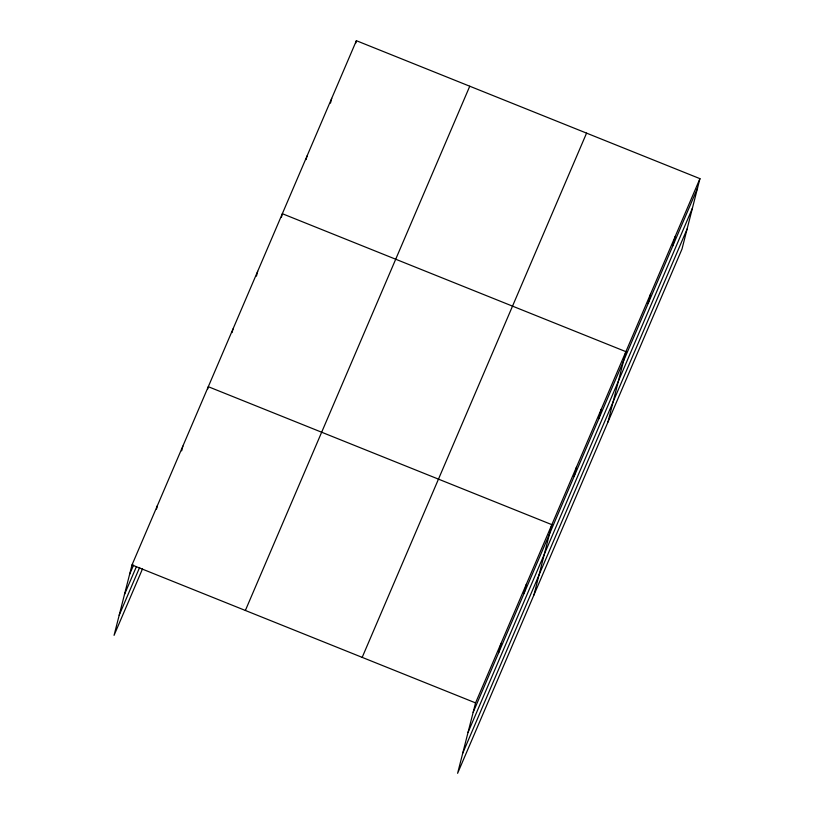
<?xml version="1.0" encoding="UTF-8"?>
<svg xmlns="http://www.w3.org/2000/svg" width="814" height="814" viewBox="0 0 814 814"><rect width="100%" height="100%" fill="white"/><g stroke="black" fill="none" stroke-linecap="round" stroke-linejoin="round"><path stroke-width="1.22" d="M699.938 178.653L475.559 702.899L457.61 773.3L682 249.053L699.938 178.653L356.39 40.7L132 564.947L114.062 635.347L142.481 568.935M156.532 509.076L157.428 505.535M181.654 450.844L182.865 446.123M207.692 389.072L208.292 386.701L551.851 524.664L533.903 595.054M232.071 332.58L232.977 329.039M256.451 276.099L257.662 271.367M281.441 217.246L282.336 213.706L625.895 351.658L607.956 422.049M306.115 159.575L307.02 156.034M330.504 103.093L331.705 98.372M355.789 43.061L356.39 40.7M498.575 652.94L500.986 643.487M524.013 593.528L526.414 584.076M574.124 476.444L576.526 466.992M598.809 418.772L601.21 409.32M648.168 303.439L650.579 293.986M672.852 245.767L675.264 236.325M129.589 574.399L133.577 565.079M124.471 594.515L136.437 566.554M119.18 615.231L139.632 567.47M245.37 610.469L469.759 86.223M362.179 657.376L586.568 133.13M473.148 712.352L697.537 188.105M468.019 732.468L692.409 208.221M462.739 753.184L687.128 228.938M132 564.947L475.559 702.899"/></g></svg>
